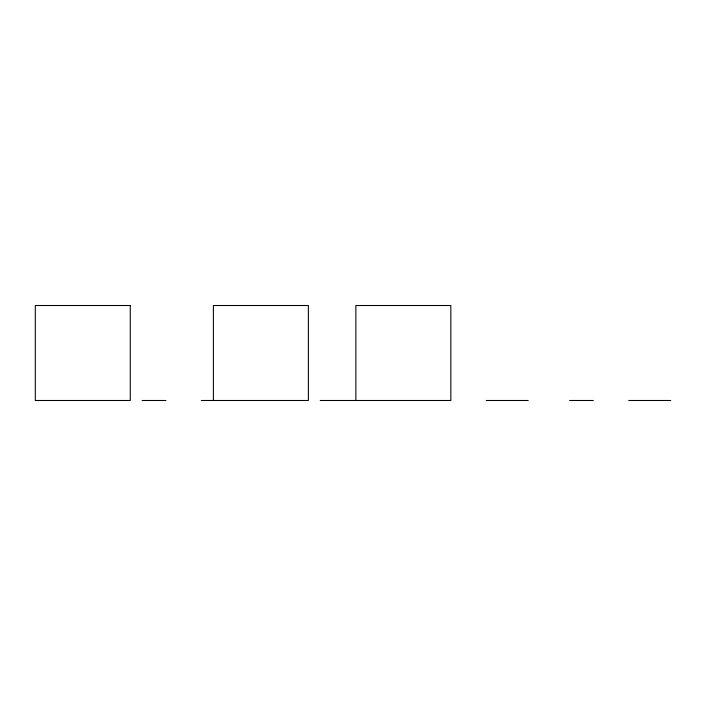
<?xml version="1.0" encoding="UTF-8"?>
<svg xmlns="http://www.w3.org/2000/svg" width="706" height="706" viewBox="0 0 706 706"><rect width="100%" height="100%" fill="white"/><g stroke="black" fill="none" stroke-linecap="round" stroke-linejoin="round"><path stroke-width="1.06" d="M142.153 400.487L165.901 400.487M201.307 400.487L308.372 400.487L308.372 305.513L213.388 305.513L213.388 400.487M320.242 400.487L450.843 400.487L450.843 305.513L355.859 305.513L355.859 400.487M486.249 400.487L528.229 400.487M569.574 400.487L593.314 400.487M628.719 400.487L670.7 400.487M130.283 305.513L35.3 305.513L35.3 400.487L130.283 400.487L130.283 305.513"/></g></svg>
